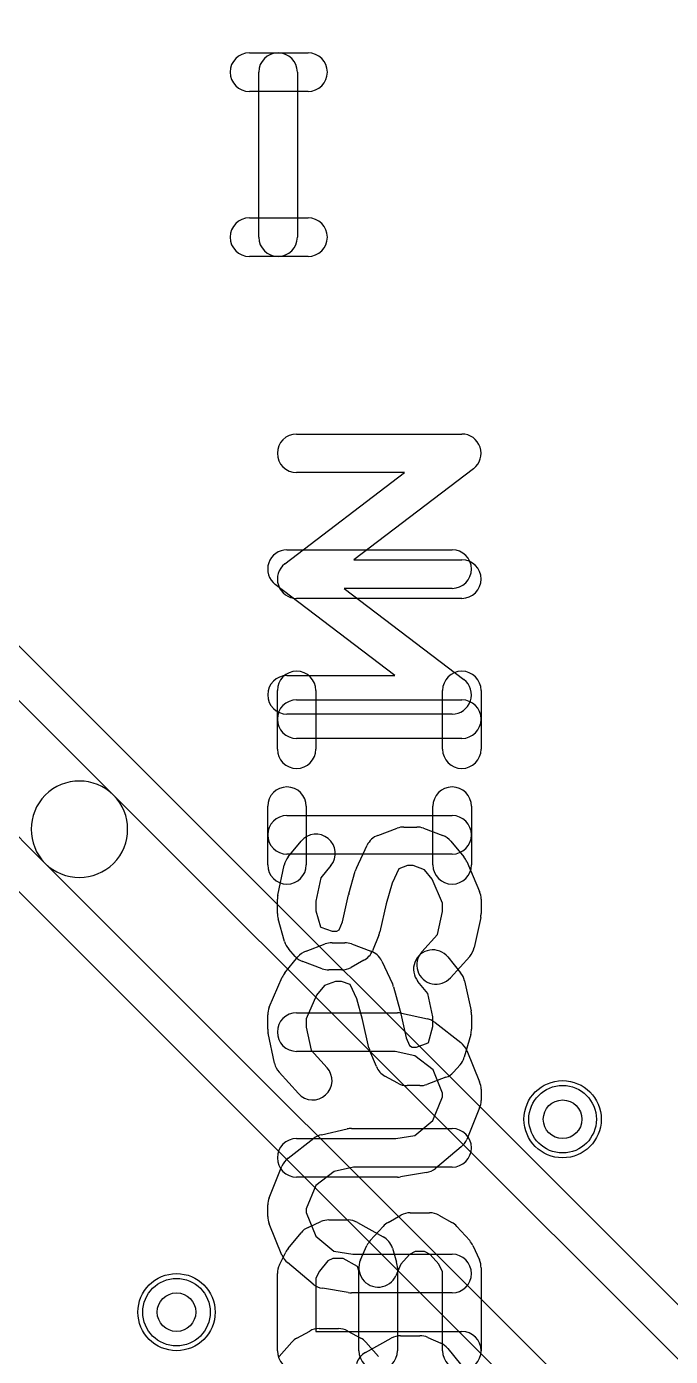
# Model space of a CAD drawing. Extents: x 0 to 20.5, y -0.5 to 20.
# Drawn here: x 10.22 to 13.56, y 5.77 to 12.66 of the extents above; entities that cross this region are included whole.
import ezdxf

# ---------------------------------------------------------------- set-up
doc = ezdxf.new("R2010")
doc.units = 0
for name, color, linetype in [('Hole', 1, 'CONTINUOUS'), ('L1', 3, 'CONTINUOUS'), ('L2', 3, 'CONTINUOUS'), ('L3', 3, 'CONTINUOUS'), ('L4', 3, 'CONTINUOUS'), ('PartsSilk-A', 221, 'CONTINUOUS'), ('PartsSilk-B', 221, 'CONTINUOUS'), ('Resist-A', 2, 'CONTINUOUS'), ('Resist-B', 2, 'CONTINUOUS'), ('Silk-A', 140, 'CONTINUOUS'), ('Silk-B', 140, 'CONTINUOUS')]:
    doc.layers.add(name, color=color, linetype=linetype)

msp = doc.modelspace()

# ---------------------------------------------------------------- linework, layer by layer
at = {"layer": 'Hole'}
for centre in [(13, 7), (11, 6)]:
    msp.add_circle(centre, 0.1, dxfattribs=at)
at = {"layer": 'L1'}
for centre in [(13, 7), (11, 6)]:
    msp.add_circle(centre, 0.2, dxfattribs=at)
at = {"layer": 'L2'}
for centre in [(13, 7), (11, 6)]:
    msp.add_circle(centre, 0.2, dxfattribs=at)
at = {"layer": 'L3'}
for centre in [(13, 7), (11, 6)]:
    msp.add_circle(centre, 0.2, dxfattribs=at)
at = {"layer": 'L4'}
for p, q in [((15.57806, 4.0584), (5.95402, 13.68244)), ((5.81257, 13.54099), (10.67363, 8.67993)), ((10.32007, 8.32637), (5.45902, 13.18743)), ((6.12212, 12.24142), (14.9416, 3.42194)), ((10.67363, 8.67993), (15.48799, 3.86557)), ((15.13443, 3.51201), (10.32007, 8.32637))]:
    msp.add_line(p, q, dxfattribs=at)
for centre in [(13, 7), (11, 6)]:
    msp.add_circle(centre, 0.2, dxfattribs=at)
for start, end in [(45, -135), (-135, 45)]:
    msp.add_arc((10.49685, 8.50315), 0.25, start, end, dxfattribs=at)
at = {"layer": 'PartsSilk-A'}
for p, q in [((11.62222, 10.55185), (12.47778, 10.55185)), ((11.56162, 9.87954), (12.18152, 10.35185)), ((12.18152, 10.35185), (11.62222, 10.35185)), ((12.53838, 10.37231), (11.91848, 9.9)), ((11.91848, 9.9), (12.47778, 9.9)), ((12.47778, 9.7), (11.62222, 9.7)), ((11.52222, 8.91852), (11.52222, 9.22222)), ((11.62222, 9.17407), (12.47778, 9.17407)), ((11.72222, 9.22222), (11.72222, 8.91852)), ((12.37778, 8.91852), (12.37778, 9.22222)), ((12.57778, 9.22222), (12.57778, 8.91852)), ((12.47778, 8.97407), (11.62222, 8.97407)), ((12.04305, 8.47156), (12.14305, 8.50859)), ((12.17778, 8.51481), (12.24444, 8.51481)), ((12.27917, 8.50859), (12.37917, 8.47156)), ((11.57816, 8.35962), (11.64482, 8.4411)), ((11.93168, 8.30171), (11.98724, 8.42023)), ((12.42183, 8.44111), (12.4885, 8.35963)), ((11.52444, 8.1617), (11.55778, 8.31726)), ((11.79962, 8.31446), (11.74827, 8.2517)), ((11.89262, 8.16781), (11.92595, 8.28633)), ((12.15093, 8.29823), (12.11626, 8.22427)), ((12.1957, 8.31481), (12.15093, 8.29823)), ((12.22652, 8.31481), (12.1957, 8.31481)), ((12.28425, 8.29343), (12.22652, 8.31481)), ((12.32476, 8.24391), (12.28425, 8.29343)), ((12.50302, 8.33569), (12.56969, 8.18013)), ((11.74827, 8.2517), (11.72222, 8.13014)), ((12.11626, 8.22427), (12.08587, 8.11621)), ((12.37778, 8.12021), (12.32476, 8.24391)), ((11.52222, 8.06667), (11.52222, 8.14074)), ((11.85984, 8.02271), (11.89133, 8.16269)), ((12.57778, 8.14074), (12.57778, 8.06667)), ((11.72222, 8.13014), (11.72222, 8.08047)), ((11.72222, 8.08047), (11.7455, 7.99769)), ((12.08587, 8.11621), (12.05312, 7.97064)), ((12.35225, 7.95817), (12.37778, 8.07727)), ((12.37778, 8.07727), (12.37778, 8.12021)), ((11.5593, 7.92107), (11.52596, 8.03959)), ((11.7455, 7.99769), (11.74674, 7.99632)), ((11.74674, 7.99632), (11.80681, 7.97407)), ((11.84296, 7.98147), (11.85984, 8.02271)), ((12.57556, 8.04571), (12.54222, 7.89015)), ((11.80681, 7.97407), (11.82964, 7.97407)), ((11.82964, 7.97407), (11.84296, 7.98147)), ((12.04811, 7.95472), (12.01477, 7.87324)), ((12.27011, 7.8669), (12.35225, 7.95817)), ((11.61455, 7.84422), (11.58122, 7.88126)), ((11.75416, 7.7803), (11.65416, 7.81734)), ((11.97079, 7.8237), (11.90413, 7.78666)), ((12.51877, 7.84421), (12.41877, 7.7331)), ((11.85556, 7.77407), (11.78889, 7.77407)), ((11.62222, 7.55185), (12.14444, 7.55185)), ((12.16613, 7.54947), (12.29947, 7.51984)), ((12.33917, 7.50116), (12.4725, 7.39746)), ((12.13346, 7.35185), (11.62222, 7.35185)), ((12.23414, 7.32948), (12.13346, 7.35185)), ((12.32866, 7.25596), (12.23414, 7.32948)), ((12.50366, 7.35639), (12.57033, 7.19343)), ((12.37778, 7.1359), (12.32866, 7.25596)), ((12.32798, 6.99422), (12.37778, 7.11596)), ((12.37778, 7.11596), (12.37778, 7.1359)), ((12.57778, 7.15556), (12.57778, 7.0963)), ((12.57033, 7.05844), (12.50366, 6.89547)), ((12.23459, 6.9164), (12.32798, 6.99422)), ((11.62222, 6.9), (12.13616, 6.9)), ((12.13616, 6.9), (12.23459, 6.9164)), ((12.47513, 6.85651), (12.3418, 6.7454)), ((12.14444, 6.7), (11.62222, 6.7)), ((12.29422, 6.72358), (12.16088, 6.70136)), ((12.09588, 6.4652), (12.16255, 6.50223)), ((12.21111, 6.51481), (12.31111, 6.51481)), ((12.35967, 6.50223), (12.42634, 6.4652)), ((11.57816, 6.32999), (11.64482, 6.41147)), ((11.68161, 6.43953), (11.74828, 6.46916)), ((11.78889, 6.47778), (11.88889, 6.47778)), ((11.93746, 6.46519), (12.07079, 6.39111)), ((12.00344, 6.37059), (12.0701, 6.44467)), ((12.45212, 6.44467), (12.51878, 6.37059)), ((11.95325, 6.27068), (11.98659, 6.34475)), ((12.53563, 6.34475), (12.56897, 6.27068)), ((11.53278, 6.24473), (11.56612, 6.3114)), ((11.81011, 6.27778), (11.78456, 6.26643)), ((11.86298, 6.27778), (11.81011, 6.27778)), ((11.93812, 6.23603), (11.86298, 6.27778)), ((12.118, 6.33243), (12.14022, 6.25836)), ((12.2076, 6.29847), (12.16256, 6.24842)), ((12.23702, 6.31481), (12.2076, 6.29847)), ((12.2852, 6.31481), (12.23702, 6.31481)), ((12.31462, 6.29847), (12.2852, 6.31481)), ((12.35966, 6.24842), (12.31462, 6.29847)), ((11.74002, 6.21198), (11.72222, 6.17639)), ((11.78456, 6.26643), (11.74002, 6.21198)), ((11.94444, 6.21495), (11.93812, 6.23603)), ((11.94444, 5.8), (11.94444, 6.21495)), ((12.16256, 6.24842), (12.13563, 6.18858)), ((12.14444, 6.22963), (12.14444, 5.8)), ((12.37778, 6.20816), (12.35966, 6.24842)), ((12.37778, 5.8), (12.37778, 6.20816)), ((12.57778, 6.22963), (12.57778, 5.8)), ((11.52222, 5.8), (11.52222, 6.2)), ((11.72222, 6.17639), (11.72222, 5.9)), ((11.72222, 5.9), (12.47778, 5.9))]:
    msp.add_line(p, q, dxfattribs=at)
for centre, start, end in [((11.62222, 10.45185), 90, -90), ((12.47778, 10.45185), -52.69692, 90), ((11.62222, 9.8), 127.30308, -90), ((12.47778, 9.8), -90, 90), ((11.62222, 9.22222), 0, 180), ((12.47778, 9.22222), 0, 180), ((11.62222, 9.07407), 90, -90), ((12.47778, 9.07407), -90, 90), ((11.62222, 8.91852), 180, 0), ((12.47778, 8.91852), 180, 0), ((12.17778, 8.41481), 90, 110.319591), ((12.24444, 8.41481), 69.678654, 90), ((11.72222, 8.37778), -39.286182, 140.712891), ((12.07778, 8.37778), 110.321346, 154.883679), ((12.34444, 8.37778), 39.294244, 69.680409), ((11.65556, 8.2963), 140.713818, 167.901241), ((12.41111, 8.2963), 23.198591, 39.291321), ((12.02222, 8.25926), 154.880301, 164.293042), ((11.62222, 8.14074), 167.901241, 180), ((11.98889, 8.14074), 164.294637, 167.320997), ((12.47778, 8.14074), 0, 23.199035), ((11.62222, 8.06667), 180, -164.28757), ((12.47778, 8.06667), -12.098759, 0), ((11.95556, 7.99259), -22.253604, -12.679824), ((11.65556, 7.94815), -164.28757, -138.019601), ((11.92222, 7.91111), -60.940944, -22.253604), ((12.34444, 7.8), 138.01151, -41.987497), ((12.44444, 7.91111), -41.98849, -12.096769), ((11.68889, 7.91111), -138.019601, -110.323336), ((11.78889, 7.87407), -110.323336, -90), ((11.85556, 7.87407), -90, -60.940944), ((11.62222, 7.45185), 90, -90), ((12.14444, 7.45185), 77.473057, 90), ((12.27778, 7.42222), 52.128534, 77.473057), ((12.41111, 7.31852), 22.253604, 52.128534), ((12.47778, 7.15556), 0, 22.253604), ((12.47778, 7.0963), -22.2483, 0), ((11.62222, 6.8), 90, -90), ((12.41111, 6.93333), -50.192962, -22.248301), ((12.14444, 6.8), -90, -80.537678), ((12.27778, 6.82222), -80.537678, -50.192962), ((12.21111, 6.41481), 90, 119.048766), ((12.31111, 6.41481), 60.948735, 90), ((11.72222, 6.34815), 113.960744, 140.712891), ((11.78889, 6.37778), 90, 113.961692), ((11.88889, 6.37778), 60.940944, 90), ((12.14444, 6.37778), 119.051265, 138.017916), ((12.37778, 6.37778), 41.980399, 60.951234), ((12.07778, 6.3037), 138.019601, 155.766787), ((12.02222, 6.3037), 16.697049, 60.942842), ((12.44444, 6.3037), 24.235321, 41.982084), ((11.65556, 6.26667), 140.713818, 153.431511), ((11.62222, 6.2), 153.429824, 180), ((12.04444, 6.22963), 155.764679, -24.233213), ((12.04444, 6.22963), 0, 16.698535), ((12.47778, 6.22963), 0, 24.233213), ((12.47778, 5.8), -90, 90), ((11.62222, 5.8), 180, -90), ((12.04444, 5.8), 180, 0), ((12.47778, 5.8), 180, 0)]:
    msp.add_arc(centre, 0.1, start, end, dxfattribs=at)
at = {"layer": 'PartsSilk-B'}
for p, q in [((11.37778, 12.52778), (11.68148, 12.52778)), ((11.42593, 11.57222), (11.42593, 12.42778)), ((11.62593, 12.42778), (11.62593, 11.57222)), ((11.68148, 12.32778), (11.37778, 12.32778)), ((11.37778, 11.67222), (11.68148, 11.67222)), ((11.68148, 11.47222), (11.37778, 11.47222)), ((11.57222, 9.95185), (12.42778, 9.95185)), ((12.13152, 9.3), (11.51162, 9.77231)), ((12.42778, 9.75185), (11.86848, 9.75185)), ((11.86848, 9.75185), (12.48838, 9.27954)), ((11.57222, 9.3), (12.13152, 9.3)), ((12.42778, 9.1), (11.57222, 9.1)), ((11.47222, 8.31852), (11.47222, 8.62222)), ((11.67222, 8.62222), (11.67222, 8.31852)), ((12.32778, 8.31852), (12.32778, 8.62222)), ((12.52778, 8.62222), (12.52778, 8.31852)), ((11.57222, 8.57407), (12.42778, 8.57407)), ((12.42778, 8.37407), (11.57222, 8.37407)), ((11.67083, 7.87156), (11.77083, 7.90859)), ((11.80556, 7.91481), (11.87222, 7.91481)), ((11.90695, 7.90859), (12.00695, 7.87156)), ((11.5615, 7.75963), (11.62817, 7.84111)), ((12.06276, 7.82023), (12.11832, 7.70171)), ((12.40518, 7.8411), (12.47184, 7.75962)), ((11.48031, 7.58013), (11.54698, 7.73569)), ((11.76575, 7.69343), (11.72524, 7.64391)), ((11.82348, 7.71481), (11.76575, 7.69343)), ((11.8543, 7.71481), (11.82348, 7.71481)), ((11.89907, 7.69823), (11.8543, 7.71481)), ((11.93374, 7.62427), (11.89907, 7.69823)), ((12.12405, 7.68633), (12.15738, 7.56781)), ((12.30173, 7.6517), (12.25038, 7.71446)), ((12.32778, 7.53014), (12.30173, 7.6517)), ((12.49222, 7.71726), (12.52556, 7.5617)), ((11.72524, 7.64391), (11.67222, 7.52021)), ((11.96413, 7.51621), (11.93374, 7.62427)), ((11.47222, 7.46667), (11.47222, 7.54074)), ((11.67222, 7.52021), (11.67222, 7.47727)), ((11.99688, 7.37064), (11.96413, 7.51621)), ((12.15867, 7.56269), (12.19016, 7.42271)), ((12.32778, 7.48047), (12.32778, 7.53014)), ((12.52778, 7.54074), (12.52778, 7.46667)), ((11.50778, 7.29015), (11.47444, 7.44571)), ((11.67222, 7.47727), (11.69775, 7.35817)), ((12.3045, 7.39769), (12.32778, 7.48047)), ((12.19016, 7.42271), (12.20704, 7.38147)), ((12.20704, 7.38147), (12.22036, 7.37407)), ((12.24319, 7.37407), (12.30326, 7.39632)), ((12.30326, 7.39632), (12.3045, 7.39769)), ((12.52404, 7.43959), (12.4907, 7.32107)), ((11.69775, 7.35817), (11.77989, 7.2669)), ((12.03523, 7.27324), (12.00189, 7.35472)), ((12.22036, 7.37407), (12.24319, 7.37407)), ((11.63123, 7.1331), (11.53123, 7.24421)), ((12.46878, 7.28126), (12.43545, 7.24422)), ((12.14587, 7.18666), (12.07921, 7.2237)), ((12.26111, 7.17407), (12.19444, 7.17407)), ((12.39584, 7.21734), (12.29584, 7.1803)), ((11.5775, 6.79746), (11.71083, 6.90116)), ((11.75053, 6.91984), (11.88387, 6.94947)), ((11.90556, 6.95185), (12.42778, 6.95185)), ((11.47967, 6.59343), (11.54634, 6.75639)), ((11.81586, 6.72948), (11.72134, 6.65596)), ((11.91654, 6.75185), (11.81586, 6.72948)), ((12.42778, 6.75185), (11.91654, 6.75185)), ((11.72134, 6.65596), (11.67222, 6.5359)), ((11.47222, 6.4963), (11.47222, 6.55556)), ((11.67222, 6.5359), (11.67222, 6.51596)), ((11.67222, 6.51596), (11.72202, 6.39422)), ((11.54634, 6.29547), (11.47967, 6.45844)), ((11.72202, 6.39422), (11.81541, 6.3164)), ((11.81541, 6.3164), (11.91384, 6.3)), ((11.91384, 6.3), (12.42778, 6.3)), ((11.7082, 6.1454), (11.57487, 6.25651)), ((11.88912, 6.10136), (11.75578, 6.12358)), ((12.42778, 6.1), (11.90556, 6.1)), ((11.62366, 5.8652), (11.69033, 5.90223)), ((11.73889, 5.91481), (11.83889, 5.91481)), ((11.88745, 5.90223), (11.95412, 5.8652)), ((11.97921, 5.79111), (12.11254, 5.86519)), ((12.16111, 5.87778), (12.26111, 5.87778)), ((12.30172, 5.86916), (12.36839, 5.83953)), ((11.53122, 5.77059), (11.59788, 5.84467)), ((11.9799, 5.84467), (12.04656, 5.77059)), ((12.40518, 5.81147), (12.47184, 5.72999))]:
    msp.add_line(p, q, dxfattribs=at)
for centre, start, end in [((11.37778, 12.42778), 90, -90), ((11.52593, 12.42778), 0, 180), ((11.68148, 12.42778), -90, 90), ((11.37778, 11.57222), 90, -90), ((11.68148, 11.57222), -90, 90), ((11.52593, 11.57222), 180, 0), ((11.57222, 9.85185), 90, -127.303726), ((12.42778, 9.85185), -90, 90), ((11.57222, 9.2), 90, -90), ((12.42778, 9.2), -90, 52.69692), ((11.57222, 8.62222), 0, 180), ((12.42778, 8.62222), 0, 180), ((11.57222, 8.47407), 90, -90), ((12.42778, 8.47407), -90, 90), ((11.57222, 8.31852), 180, 0), ((12.42778, 8.31852), 180, 0), ((11.70556, 7.77778), 110.321346, 140.705756), ((11.80556, 7.81481), 90, 110.321346), ((11.87222, 7.81481), 69.678654, 90), ((11.97222, 7.77778), 25.119699, 69.678654), ((12.32778, 7.77778), 39.286182, -140.712891), ((11.63889, 7.6963), 140.705756, 156.80141), ((12.39444, 7.6963), 12.098759, 39.287109), ((12.02778, 7.65926), 15.705363, 25.119699), ((11.57222, 7.54074), 156.801409, 180), ((12.06111, 7.54074), 12.679825, 15.705363), ((12.42778, 7.54074), 0, 12.096769), ((11.57222, 7.46667), 180, -167.901241), ((12.42778, 7.46667), -15.71243, 0), ((12.09444, 7.39259), -167.320175, -157.746596), ((12.39444, 7.34815), -41.980399, -15.711438), ((11.60556, 7.31111), -167.901241, -138.01151), ((11.70556, 7.2), -138.01151, 41.987497), ((12.12778, 7.31111), -157.746396, -119.058983), ((12.36111, 7.31111), -69.676664, -41.982084), ((12.19444, 7.27407), -119.059056, -90), ((12.26111, 7.27407), -90, -69.67537), ((11.77222, 6.82222), 102.526943, 127.874686), ((11.90556, 6.85185), 90, 102.528353), ((12.42778, 6.85185), -90, 90), ((11.63889, 6.71852), 127.871466, 157.749607), ((11.57222, 6.55556), 157.746396, 180), ((11.57222, 6.4963), 180, -157.750839), ((11.63889, 6.33333), -157.7517, -129.805994), ((12.42778, 6.2), -90, 90), ((11.77222, 6.22222), -129.807038, -99.460929), ((11.90556, 6.2), -99.462322, -90), ((11.67222, 5.77778), 119.051265, 138.019601), ((11.73889, 5.81481), 90, 119.051265), ((11.83889, 5.81481), 60.948735, 90), ((11.90556, 5.77778), 41.980399, 60.948735), ((12.16111, 5.77778), 90, 119.059056), ((12.26111, 5.77778), 66.039256, 90), ((12.02778, 5.7037), 119.059056, 163.302951), ((12.32778, 5.74815), 39.286182, 66.039256)]:
    msp.add_arc(centre, 0.1, start, end, dxfattribs=at)
at = {"layer": 'Resist-A'}
for centre in [(13, 7), (11, 6)]:
    msp.add_circle(centre, 0.175, dxfattribs=at)
at = {"layer": 'Resist-B'}
for centre in [(13, 7), (11, 6)]:
    msp.add_circle(centre, 0.175, dxfattribs=at)
at = {"layer": 'Silk-A'}
for p, q in [((11.62222, 10.55185), (12.47778, 10.55185)), ((11.56162, 9.87954), (12.18152, 10.35185)), ((12.18152, 10.35185), (11.62222, 10.35185)), ((12.53838, 10.37231), (11.91848, 9.9)), ((11.91848, 9.9), (12.47778, 9.9)), ((12.47778, 9.7), (11.62222, 9.7)), ((11.52222, 8.91852), (11.52222, 9.22222)), ((11.62222, 9.17407), (12.47778, 9.17407)), ((11.72222, 9.22222), (11.72222, 8.91852)), ((12.37778, 8.91852), (12.37778, 9.22222)), ((12.57778, 9.22222), (12.57778, 8.91852)), ((12.47778, 8.97407), (11.62222, 8.97407)), ((12.04305, 8.47156), (12.14305, 8.50859)), ((12.17778, 8.51481), (12.24444, 8.51481)), ((12.27917, 8.50859), (12.37917, 8.47156)), ((11.57816, 8.35962), (11.64482, 8.4411)), ((11.93168, 8.30171), (11.98724, 8.42023)), ((12.42183, 8.44111), (12.4885, 8.35963)), ((11.52444, 8.1617), (11.55778, 8.31726)), ((11.79962, 8.31446), (11.74827, 8.2517)), ((11.89262, 8.16781), (11.92595, 8.28633)), ((12.15093, 8.29823), (12.11626, 8.22427)), ((12.1957, 8.31481), (12.15093, 8.29823)), ((12.22652, 8.31481), (12.1957, 8.31481)), ((12.28425, 8.29343), (12.22652, 8.31481)), ((12.32476, 8.24391), (12.28425, 8.29343)), ((12.50302, 8.33569), (12.56969, 8.18013)), ((11.74827, 8.2517), (11.72222, 8.13014)), ((12.11626, 8.22427), (12.08587, 8.11621)), ((12.37778, 8.12021), (12.32476, 8.24391)), ((11.52222, 8.06667), (11.52222, 8.14074)), ((11.85984, 8.02271), (11.89133, 8.16269)), ((12.57778, 8.14074), (12.57778, 8.06667)), ((11.72222, 8.13014), (11.72222, 8.08047)), ((11.72222, 8.08047), (11.7455, 7.99769)), ((12.08587, 8.11621), (12.05312, 7.97064)), ((12.35225, 7.95817), (12.37778, 8.07727)), ((12.37778, 8.07727), (12.37778, 8.12021)), ((11.5593, 7.92107), (11.52596, 8.03959)), ((11.7455, 7.99769), (11.74674, 7.99632)), ((11.74674, 7.99632), (11.80681, 7.97407)), ((11.84296, 7.98147), (11.85984, 8.02271)), ((12.57556, 8.04571), (12.54222, 7.89015)), ((11.80681, 7.97407), (11.82964, 7.97407)), ((11.82964, 7.97407), (11.84296, 7.98147)), ((12.04811, 7.95472), (12.01477, 7.87324)), ((12.27011, 7.8669), (12.35225, 7.95817)), ((11.61455, 7.84422), (11.58122, 7.88126)), ((11.75416, 7.7803), (11.65416, 7.81734)), ((11.97079, 7.8237), (11.90413, 7.78666)), ((12.51877, 7.84421), (12.41877, 7.7331)), ((11.85556, 7.77407), (11.78889, 7.77407)), ((11.62222, 7.55185), (12.14444, 7.55185)), ((12.16613, 7.54947), (12.29947, 7.51984)), ((12.33917, 7.50116), (12.4725, 7.39746)), ((12.13346, 7.35185), (11.62222, 7.35185)), ((12.23414, 7.32948), (12.13346, 7.35185)), ((12.32866, 7.25596), (12.23414, 7.32948)), ((12.50366, 7.35639), (12.57033, 7.19343)), ((12.37778, 7.1359), (12.32866, 7.25596)), ((12.32798, 6.99422), (12.37778, 7.11596)), ((12.37778, 7.11596), (12.37778, 7.1359)), ((12.57778, 7.15556), (12.57778, 7.0963)), ((12.57033, 7.05844), (12.50366, 6.89547)), ((12.23459, 6.9164), (12.32798, 6.99422)), ((11.62222, 6.9), (12.13616, 6.9)), ((12.13616, 6.9), (12.23459, 6.9164)), ((12.47513, 6.85651), (12.3418, 6.7454)), ((12.14444, 6.7), (11.62222, 6.7)), ((12.29422, 6.72358), (12.16088, 6.70136)), ((12.09588, 6.4652), (12.16255, 6.50223)), ((12.21111, 6.51481), (12.31111, 6.51481)), ((12.35967, 6.50223), (12.42634, 6.4652)), ((11.57816, 6.32999), (11.64482, 6.41147)), ((11.68161, 6.43953), (11.74828, 6.46916)), ((11.78889, 6.47778), (11.88889, 6.47778)), ((11.93746, 6.46519), (12.07079, 6.39111)), ((12.00344, 6.37059), (12.0701, 6.44467)), ((12.45212, 6.44467), (12.51878, 6.37059)), ((11.95325, 6.27068), (11.98659, 6.34475)), ((12.53563, 6.34475), (12.56897, 6.27068)), ((11.53278, 6.24473), (11.56612, 6.3114)), ((11.81011, 6.27778), (11.78456, 6.26643)), ((11.86298, 6.27778), (11.81011, 6.27778)), ((11.93812, 6.23603), (11.86298, 6.27778)), ((12.118, 6.33243), (12.14022, 6.25836)), ((12.2076, 6.29847), (12.16256, 6.24842)), ((12.23702, 6.31481), (12.2076, 6.29847)), ((12.2852, 6.31481), (12.23702, 6.31481)), ((12.31462, 6.29847), (12.2852, 6.31481)), ((12.35966, 6.24842), (12.31462, 6.29847)), ((11.74002, 6.21198), (11.72222, 6.17639)), ((11.78456, 6.26643), (11.74002, 6.21198)), ((11.94444, 6.21495), (11.93812, 6.23603)), ((11.94444, 5.8), (11.94444, 6.21495)), ((12.16256, 6.24842), (12.13563, 6.18858)), ((12.14444, 6.22963), (12.14444, 5.8)), ((12.37778, 6.20816), (12.35966, 6.24842)), ((12.37778, 5.8), (12.37778, 6.20816)), ((12.57778, 6.22963), (12.57778, 5.8)), ((11.52222, 5.8), (11.52222, 6.2)), ((11.72222, 6.17639), (11.72222, 5.9)), ((11.72222, 5.9), (12.47778, 5.9))]:
    msp.add_line(p, q, dxfattribs=at)
for centre, start, end in [((11.62222, 10.45185), 90, -90), ((12.47778, 10.45185), -52.69692, 90), ((11.62222, 9.8), 127.30308, -90), ((12.47778, 9.8), -90, 90), ((11.62222, 9.22222), 0, 180), ((12.47778, 9.22222), 0, 180), ((11.62222, 9.07407), 90, -90), ((12.47778, 9.07407), -90, 90), ((11.62222, 8.91852), 180, 0), ((12.47778, 8.91852), 180, 0), ((12.17778, 8.41481), 90, 110.319591), ((12.24444, 8.41481), 69.678654, 90), ((11.72222, 8.37778), -39.286182, 140.712891), ((12.07778, 8.37778), 110.321346, 154.883679), ((12.34444, 8.37778), 39.294244, 69.680409), ((11.65556, 8.2963), 140.713818, 167.901241), ((12.41111, 8.2963), 23.198591, 39.291321), ((12.02222, 8.25926), 154.880301, 164.293042), ((11.62222, 8.14074), 167.901241, 180), ((11.98889, 8.14074), 164.294637, 167.320997), ((12.47778, 8.14074), 0, 23.199035), ((11.62222, 8.06667), 180, -164.28757), ((12.47778, 8.06667), -12.098759, 0), ((11.95556, 7.99259), -22.253604, -12.679824), ((11.65556, 7.94815), -164.28757, -138.019601), ((11.92222, 7.91111), -60.940944, -22.253604), ((12.34444, 7.8), 138.01151, -41.987497), ((12.44444, 7.91111), -41.98849, -12.096769), ((11.68889, 7.91111), -138.019601, -110.323336), ((11.78889, 7.87407), -110.323336, -90), ((11.85556, 7.87407), -90, -60.940944), ((11.62222, 7.45185), 90, -90), ((12.14444, 7.45185), 77.473057, 90), ((12.27778, 7.42222), 52.128534, 77.473057), ((12.41111, 7.31852), 22.253604, 52.128534), ((12.47778, 7.15556), 0, 22.253604), ((12.47778, 7.0963), -22.2483, 0), ((11.62222, 6.8), 90, -90), ((12.41111, 6.93333), -50.192962, -22.248301), ((12.14444, 6.8), -90, -80.537678), ((12.27778, 6.82222), -80.537678, -50.192962), ((12.21111, 6.41481), 90, 119.048766), ((12.31111, 6.41481), 60.948735, 90), ((11.72222, 6.34815), 113.960744, 140.712891), ((11.78889, 6.37778), 90, 113.961692), ((11.88889, 6.37778), 60.940944, 90), ((12.14444, 6.37778), 119.051265, 138.017916), ((12.37778, 6.37778), 41.980399, 60.951234), ((12.07778, 6.3037), 138.019601, 155.766787), ((12.02222, 6.3037), 16.697049, 60.942842), ((12.44444, 6.3037), 24.235321, 41.982084), ((11.65556, 6.26667), 140.713818, 153.431511), ((11.62222, 6.2), 153.429824, 180), ((12.04444, 6.22963), 155.764679, -24.233213), ((12.04444, 6.22963), 0, 16.698535), ((12.47778, 6.22963), 0, 24.233213), ((12.47778, 5.8), -90, 90), ((11.62222, 5.8), 180, -90), ((12.04444, 5.8), 180, 0), ((12.47778, 5.8), 180, 0)]:
    msp.add_arc(centre, 0.1, start, end, dxfattribs=at)
at = {"layer": 'Silk-B'}
for p, q in [((11.37778, 12.52778), (11.68148, 12.52778)), ((11.42593, 11.57222), (11.42593, 12.42778)), ((11.62593, 12.42778), (11.62593, 11.57222)), ((11.68148, 12.32778), (11.37778, 12.32778)), ((11.37778, 11.67222), (11.68148, 11.67222)), ((11.68148, 11.47222), (11.37778, 11.47222)), ((11.57222, 9.95185), (12.42778, 9.95185)), ((12.13152, 9.3), (11.51162, 9.77231)), ((12.42778, 9.75185), (11.86848, 9.75185)), ((11.86848, 9.75185), (12.48838, 9.27954)), ((11.57222, 9.3), (12.13152, 9.3)), ((12.42778, 9.1), (11.57222, 9.1)), ((11.47222, 8.31852), (11.47222, 8.62222)), ((11.67222, 8.62222), (11.67222, 8.31852)), ((12.32778, 8.31852), (12.32778, 8.62222)), ((12.52778, 8.62222), (12.52778, 8.31852)), ((11.57222, 8.57407), (12.42778, 8.57407)), ((12.42778, 8.37407), (11.57222, 8.37407)), ((11.67083, 7.87156), (11.77083, 7.90859)), ((11.80556, 7.91481), (11.87222, 7.91481)), ((11.90695, 7.90859), (12.00695, 7.87156)), ((11.5615, 7.75963), (11.62817, 7.84111)), ((12.06276, 7.82023), (12.11832, 7.70171)), ((12.40518, 7.8411), (12.47184, 7.75962)), ((11.48031, 7.58013), (11.54698, 7.73569)), ((11.76575, 7.69343), (11.72524, 7.64391)), ((11.82348, 7.71481), (11.76575, 7.69343)), ((11.8543, 7.71481), (11.82348, 7.71481)), ((11.89907, 7.69823), (11.8543, 7.71481)), ((11.93374, 7.62427), (11.89907, 7.69823)), ((12.12405, 7.68633), (12.15738, 7.56781)), ((12.30173, 7.6517), (12.25038, 7.71446)), ((12.32778, 7.53014), (12.30173, 7.6517)), ((12.49222, 7.71726), (12.52556, 7.5617)), ((11.72524, 7.64391), (11.67222, 7.52021)), ((11.96413, 7.51621), (11.93374, 7.62427)), ((11.47222, 7.46667), (11.47222, 7.54074)), ((11.67222, 7.52021), (11.67222, 7.47727)), ((11.99688, 7.37064), (11.96413, 7.51621)), ((12.15867, 7.56269), (12.19016, 7.42271)), ((12.32778, 7.48047), (12.32778, 7.53014)), ((12.52778, 7.54074), (12.52778, 7.46667)), ((11.50778, 7.29015), (11.47444, 7.44571)), ((11.67222, 7.47727), (11.69775, 7.35817)), ((12.3045, 7.39769), (12.32778, 7.48047)), ((12.19016, 7.42271), (12.20704, 7.38147)), ((12.20704, 7.38147), (12.22036, 7.37407)), ((12.24319, 7.37407), (12.30326, 7.39632)), ((12.30326, 7.39632), (12.3045, 7.39769)), ((12.52404, 7.43959), (12.4907, 7.32107)), ((11.69775, 7.35817), (11.77989, 7.2669)), ((12.03523, 7.27324), (12.00189, 7.35472)), ((12.22036, 7.37407), (12.24319, 7.37407)), ((11.63123, 7.1331), (11.53123, 7.24421)), ((12.46878, 7.28126), (12.43545, 7.24422)), ((12.14587, 7.18666), (12.07921, 7.2237)), ((12.26111, 7.17407), (12.19444, 7.17407)), ((12.39584, 7.21734), (12.29584, 7.1803)), ((11.5775, 6.79746), (11.71083, 6.90116)), ((11.75053, 6.91984), (11.88387, 6.94947)), ((11.90556, 6.95185), (12.42778, 6.95185)), ((11.47967, 6.59343), (11.54634, 6.75639)), ((11.81586, 6.72948), (11.72134, 6.65596)), ((11.91654, 6.75185), (11.81586, 6.72948)), ((12.42778, 6.75185), (11.91654, 6.75185)), ((11.72134, 6.65596), (11.67222, 6.5359)), ((11.47222, 6.4963), (11.47222, 6.55556)), ((11.67222, 6.5359), (11.67222, 6.51596)), ((11.67222, 6.51596), (11.72202, 6.39422)), ((11.54634, 6.29547), (11.47967, 6.45844)), ((11.72202, 6.39422), (11.81541, 6.3164)), ((11.81541, 6.3164), (11.91384, 6.3)), ((11.91384, 6.3), (12.42778, 6.3)), ((11.7082, 6.1454), (11.57487, 6.25651)), ((11.88912, 6.10136), (11.75578, 6.12358)), ((12.42778, 6.1), (11.90556, 6.1)), ((11.62366, 5.8652), (11.69033, 5.90223)), ((11.73889, 5.91481), (11.83889, 5.91481)), ((11.88745, 5.90223), (11.95412, 5.8652)), ((11.97921, 5.79111), (12.11254, 5.86519)), ((12.16111, 5.87778), (12.26111, 5.87778)), ((12.30172, 5.86916), (12.36839, 5.83953)), ((11.53122, 5.77059), (11.59788, 5.84467)), ((11.9799, 5.84467), (12.04656, 5.77059)), ((12.40518, 5.81147), (12.47184, 5.72999))]:
    msp.add_line(p, q, dxfattribs=at)
for centre, start, end in [((11.37778, 12.42778), 90, -90), ((11.52593, 12.42778), 0, 180), ((11.68148, 12.42778), -90, 90), ((11.37778, 11.57222), 90, -90), ((11.68148, 11.57222), -90, 90), ((11.52593, 11.57222), 180, 0), ((11.57222, 9.85185), 90, -127.303726), ((12.42778, 9.85185), -90, 90), ((11.57222, 9.2), 90, -90), ((12.42778, 9.2), -90, 52.69692), ((11.57222, 8.62222), 0, 180), ((12.42778, 8.62222), 0, 180), ((11.57222, 8.47407), 90, -90), ((12.42778, 8.47407), -90, 90), ((11.57222, 8.31852), 180, 0), ((12.42778, 8.31852), 180, 0), ((11.70556, 7.77778), 110.321346, 140.705756), ((11.80556, 7.81481), 90, 110.321346), ((11.87222, 7.81481), 69.678654, 90), ((11.97222, 7.77778), 25.119699, 69.678654), ((12.32778, 7.77778), 39.286182, -140.712891), ((11.63889, 7.6963), 140.705756, 156.80141), ((12.39444, 7.6963), 12.098759, 39.287109), ((12.02778, 7.65926), 15.705363, 25.119699), ((11.57222, 7.54074), 156.801409, 180), ((12.06111, 7.54074), 12.679825, 15.705363), ((12.42778, 7.54074), 0, 12.096769), ((11.57222, 7.46667), 180, -167.901241), ((12.42778, 7.46667), -15.71243, 0), ((12.09444, 7.39259), -167.320175, -157.746596), ((12.39444, 7.34815), -41.980399, -15.711438), ((11.60556, 7.31111), -167.901241, -138.01151), ((11.70556, 7.2), -138.01151, 41.987497), ((12.12778, 7.31111), -157.746396, -119.058983), ((12.36111, 7.31111), -69.676664, -41.982084), ((12.19444, 7.27407), -119.059056, -90), ((12.26111, 7.27407), -90, -69.67537), ((11.77222, 6.82222), 102.526943, 127.874686), ((11.90556, 6.85185), 90, 102.528353), ((12.42778, 6.85185), -90, 90), ((11.63889, 6.71852), 127.871466, 157.749607), ((11.57222, 6.55556), 157.746396, 180), ((11.57222, 6.4963), 180, -157.750839), ((11.63889, 6.33333), -157.7517, -129.805994), ((12.42778, 6.2), -90, 90), ((11.77222, 6.22222), -129.807038, -99.460929), ((11.90556, 6.2), -99.462322, -90), ((11.67222, 5.77778), 119.051265, 138.019601), ((11.73889, 5.81481), 90, 119.051265), ((11.83889, 5.81481), 60.948735, 90), ((11.90556, 5.77778), 41.980399, 60.948735), ((12.16111, 5.77778), 90, 119.059056), ((12.26111, 5.77778), 66.039256, 90), ((12.02778, 5.7037), 119.059056, 163.302951), ((12.32778, 5.74815), 39.286182, 66.039256)]:
    msp.add_arc(centre, 0.1, start, end, dxfattribs=at)

doc.saveas('drawing.dxf')
